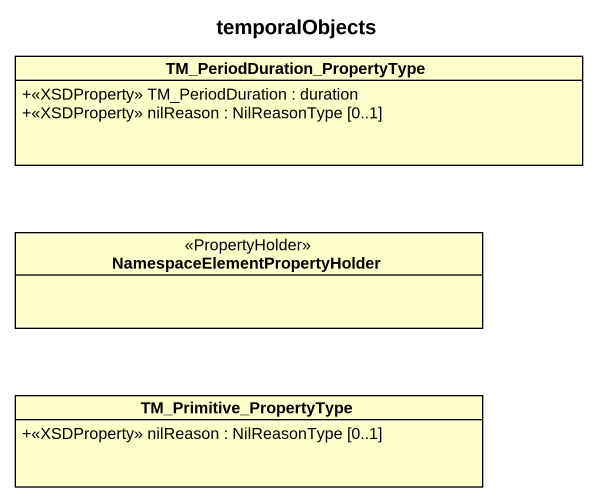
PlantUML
@startuml
title temporalObjects
hide circle
hide empty members
skinparam classAttributeIconSize 0
class "TM_PeriodDuration_PropertyType" as TM_PeriodDuration {
  +<<XSDProperty>> TM_PeriodDuration : duration
  +<<XSDProperty>> nilReason : NilReasonType [0..1]
}
class "NamespaceElementPropertyHolder" as NamespaceElementPropertyHold <<PropertyHolder>>
class TM_Primitive_PropertyType {
  +<<XSDProperty>> nilReason : NilReasonType [0..1]
}
@enduml
